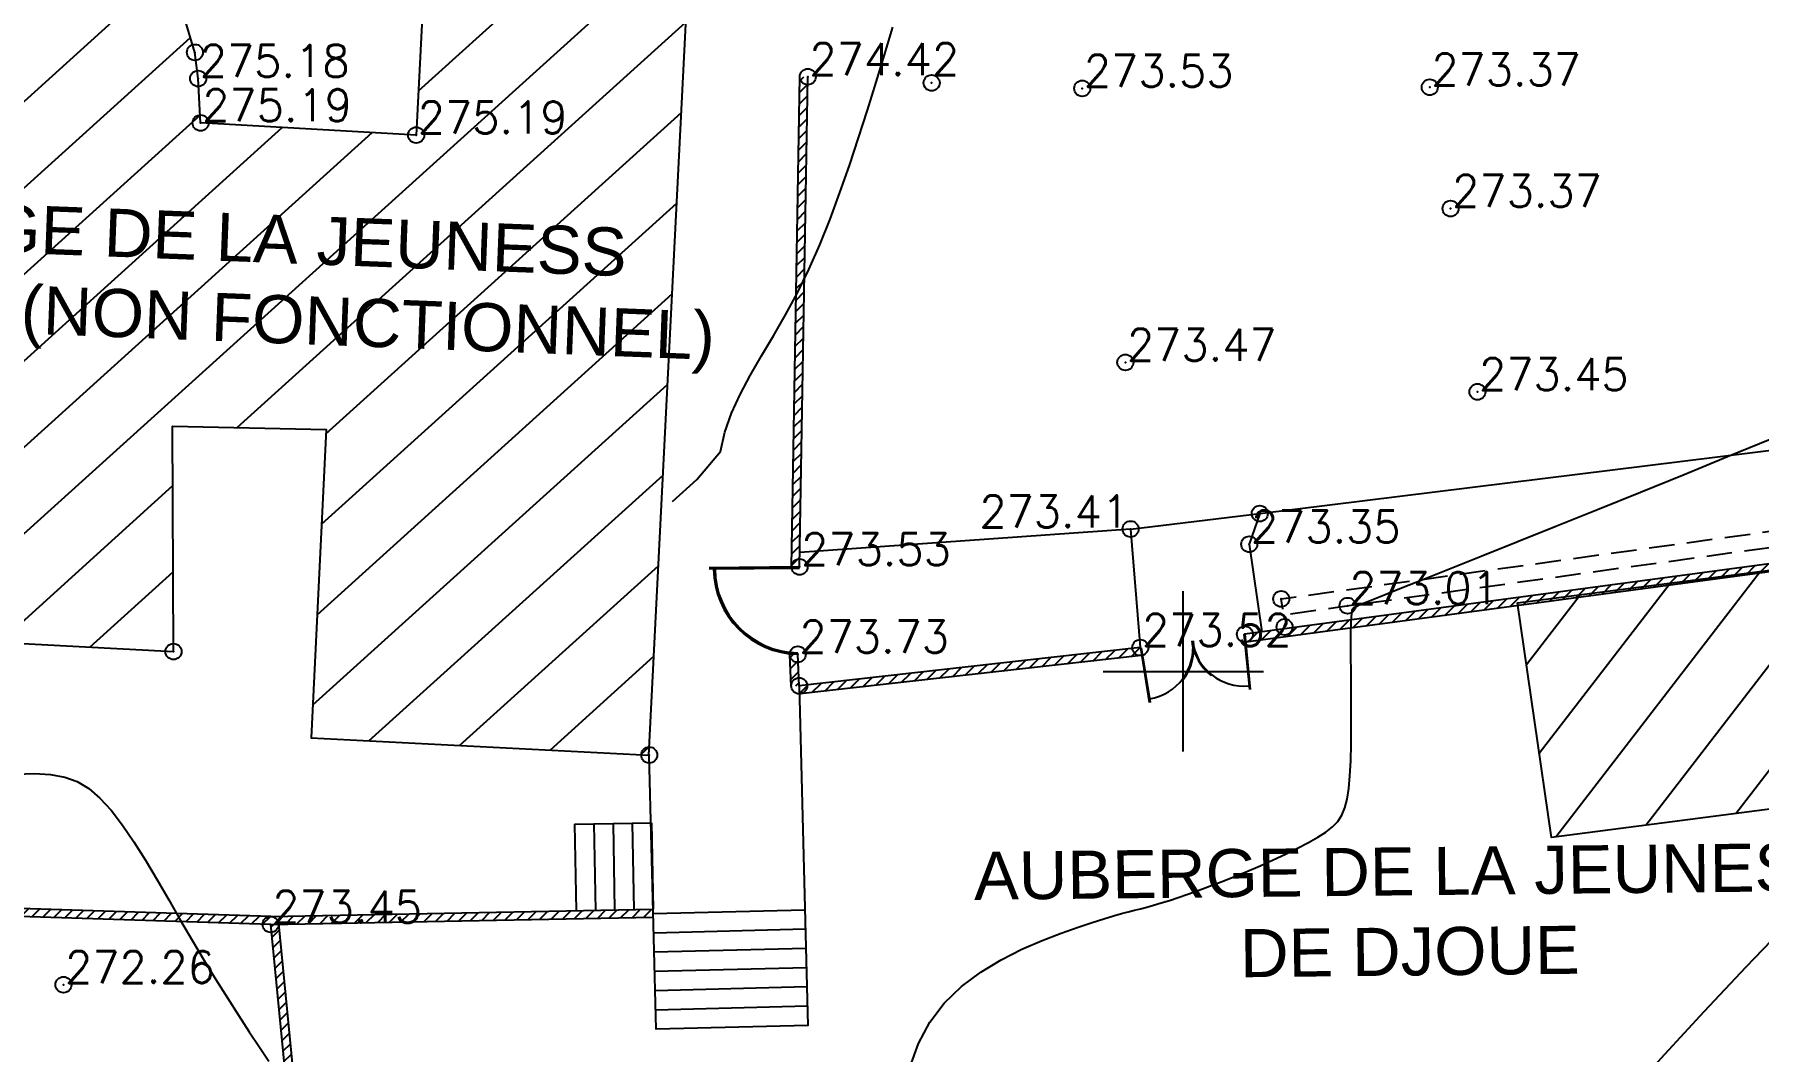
# Model space of a CAD drawing. Header units: millimetres. Extents: x 524954 to 526204, y 9523489 to 9524010.
# Drawn here: x 525464.2 to 525517.9, y 9523588.2 to 9523619.9 of the extents above; entities that cross this region are included whole.
import ezdxf
from ezdxf.enums import TextEntityAlignment as Align

# ---------------------------------------------------------------- set-up
doc = ezdxf.new("R2010")
doc.units = ezdxf.units.MM
doc.header["$PDMODE"] = 32
doc.header["$PDSIZE"] = 0.5
doc.linetypes.add('CACHE2', pattern=[4.7625, 3.175, -1.5875])
for name, color, linetype in [('Bati', 6, 'Continuous'), ('Bati_H', 1, 'Continuous'), ('Caniveau', 5, 'CACHE2'), ('Carroyage(2)', 7, 'Continuous'), ('Cloture', 7, 'Continuous'), ('CN_01_00', 3, 'Continuous'), ('CN_02_00', 4, 'Continuous'), ('Murs', 1, 'Continuous'), ('TopoAlt', 3, 'Continuous'), ('TOPOJIS', 7, 'Continuous'), ('Toponomie', 7, 'CACHE2')]:
    doc.layers.add(name, color=color, linetype=linetype)
doc.layers.add('Trottoir', color=7, linetype='Continuous', true_color=0xff6666)
doc.styles.add('Simplex 1.0', font='Simplex.shx', dxfattribs={"width": 0.99, "height": 1})
doc.styles.get("Standard").update_dxf_attribs({"font": 'arial.ttf'})
pattern_1 = [(45, (0, 0), (-0.1767766952966, 0.1767766952966), [])]

# ---------------------------------------------------------------- blocks, each defined once
blk = doc.blocks.new('TCPOINT M')
at = {"color": 0}
blk.add_point((0, 0), dxfattribs=at)
at = {"layer": 'TopoAlt', "style": 'Simplex 1.0', "width": 0.99}
blk.add_attdef('ALT', (0.15, 0.15), '', height=1, dxfattribs=at)

msp = doc.modelspace()

# ---------------------------------------------------------------- hatches: boundary and pattern name
at = {"layer": 'Bati_H'}
h = msp.add_hatch(dxfattribs=at)
h.set_pattern_fill('_U', color=256, scale=2, angle=222.0999, style=0, pattern_type=0)
h.set_pattern_definition([(222.09989299, (0, 0), (1.3408504664, -1.4839541862), [])])
h.paths.add_polyline_path([(525468.523, 9523600.62), (525468.496, 9523607.652), (525473.283, 9523607.546), (525472.811, 9523597.929), (525483.353, 9523597.395), (525483.341, 9523597.395), (525485.526, 9523640.514), (525477.327, 9523640.929), (525476.088, 9523616.723), (525469.369, 9523617.103), (525469.292, 9523618.486), (525469.191, 9523619.302), (525468.865, 9523620.379), (525468.289, 9523621.142), (525467.455, 9523621.804), (525466.294, 9523622.243), (525464.462, 9523622.564), (525462.852, 9523622.467), (525461.309, 9523621.851), (525460.274, 9523621.007), (525459.585, 9523619.812), (525458.908, 9523616.933), (525452.581, 9523617.089), (525453.404, 9523634.085), (525445.11, 9523634.572), (525444.21, 9523614.079), (525443.42, 9523601.948)])
h = msp.add_hatch(dxfattribs=at)
h.set_pattern_fill('_U', color=256, scale=2, angle=-127.5992, style=0, pattern_type=0)
h.set_pattern_definition([(232.4008444, (0, 0), (1.58459727064, -1.22026697484), [])])
h.paths.add_polyline_path([(525530.879, 9523597.346), (525528.603, 9523597.05), (525511.48, 9523594.826), (525510.426, 9523602.136), (525529.928, 9523604.669)])
at = {"layer": 'Murs'}
h = msp.add_hatch(dxfattribs=at)
h.set_pattern_fill('_U', color=256, scale=0.25, angle=45, style=0, pattern_type=0)
h.set_pattern_definition(pattern_1)
h.paths.add_polyline_path([(525488.04, 9523603.26), (525488.297, 9523618.54), (525488.047, 9523618.544), (525487.79, 9523603.264)])
h = msp.add_hatch(dxfattribs=at)
h.set_pattern_fill('_U', color=256, scale=0.25, angle=45, style=0, pattern_type=0)
h.set_pattern_definition(pattern_1)
h.paths.add_polyline_path([(525471.551, 9523592.114), (525474.723, 9523559.566), (525475.027, 9523556.237), (525481.47, 9523557.217), (525489.932, 9523558.379), (525511.435, 9523561.691), (525536.899, 9523564.763), (525535.769, 9523571.397), (525534.425, 9523578.651), (525532.858, 9523588.004), (525530.879, 9523597.346), (525530.121, 9523604.95), (525501.923, 9523601.162), (525501.956, 9523600.914), (525529.898, 9523604.668), (525530.632, 9523597.308), (525532.612, 9523587.957), (525534.179, 9523578.608), (525535.522, 9523571.353), (525536.608, 9523564.98), (525511.401, 9523561.939), (525489.896, 9523558.627), (525481.434, 9523557.464), (525475.252, 9523556.524), (525474.972, 9523559.59), (525471.8, 9523592.139)])
h = msp.add_hatch(dxfattribs=at)
h.set_pattern_fill('_U', color=256, scale=0.25, angle=45, style=0, pattern_type=0)
h.set_pattern_definition(pattern_1)
h.paths.add_polyline_path([(525471.551, 9523592.114), (525451.327, 9523592.751), (525442.866, 9523593.259), (525443.654, 9523601.886), (525443.903, 9523601.864), (525443.139, 9523593.493), (525451.339, 9523593.001), (525471.559, 9523592.364)])
h = msp.add_hatch(dxfattribs=at)
h.set_pattern_fill('_U', color=256, scale=0.25, angle=45, style=0, pattern_type=0)
h.set_pattern_definition(pattern_1)
h.paths.add_polyline_path([(525488.031, 9523599.553), (525487.984, 9523600.535), (525487.734, 9523600.523), (525487.782, 9523599.541)])
h = msp.add_hatch(dxfattribs=at)
h.set_pattern_fill('_U', color=256, scale=0.25, angle=45, style=0, pattern_type=0)
h.set_pattern_definition(pattern_1)
h.paths.add_polyline_path([(525498.663, 9523600.743), (525488.031, 9523599.553), (525488.059, 9523599.304), (525498.69, 9523600.495)])
h = msp.add_hatch(dxfattribs=at)
h.set_pattern_fill('_U', color=256, scale=0.25, angle=45, style=0, pattern_type=0)
h.set_pattern_definition(pattern_1)
h.paths.add_polyline_path([(525471.546, 9523592.364), (525483.474, 9523592.586), (525483.479, 9523592.336), (525471.551, 9523592.114)])

# ---------------------------------------------------------------- linework, layer by layer
at = {"layer": 'Bati', "flags": 128}
for points in [[(525468.523, 9523600.62), (525468.496, 9523607.652), (525473.283, 9523607.546), (525472.811, 9523597.929), (525483.353, 9523597.395), (525483.341, 9523597.395), (525485.526, 9523640.514), (525477.327, 9523640.929), (525476.088, 9523616.723), (525469.369, 9523617.103), (525469.292, 9523618.486), (525469.191, 9523619.302), (525468.865, 9523620.379), (525468.289, 9523621.142), (525467.455, 9523621.804), (525466.294, 9523622.243), (525464.462, 9523622.564), (525462.852, 9523622.467)], [(525443.42, 9523601.948), (525468.523, 9523600.62)]]:
    msp.add_lwpolyline(points, dxfattribs=at)
msp.add_lwpolyline([(525530.879, 9523597.346), (525528.603, 9523597.05), (525511.48, 9523594.826), (525510.426, 9523602.136), (525529.928, 9523604.669)], close=True, dxfattribs=at)
at = {"layer": 'Caniveau', "ltscale": 0.25, "flags": 128}
msp.add_lwpolyline([(525530.298, 9523604.413), (525529.433, 9523604.252), (525529.26, 9523605.377), (525503.131, 9523601.761), (525503.057, 9523602.264), (525530.903, 9523606.116), (525531.195, 9523604.835), (525531.195, 9523604.835), (525531.195, 9523604.44), (525532.587, 9523596.698), (525534.214, 9523588.723), (525535.703, 9523579.186), (525537.096, 9523571.306), (525538.221, 9523565.446), (525539.256, 9523558.417), (525539.316, 9523557.916)], dxfattribs=at)
at = {"layer": 'Carroyage(2)'}
for p, q in [((525500, 9523597.5), (525500, 9523602.5)), ((525497.5, 9523600), (525502.5, 9523600))]:
    msp.add_line(p, q, dxfattribs=at)
at = {"layer": 'Cloture', "flags": 128}
for points in [[(525487.79, 9523603.264), (525488.047, 9523618.544)], [(525488.04, 9523603.26), (525488.297, 9523618.54)], [(525471.551, 9523592.114), (525474.723, 9523559.566), (525475.027, 9523556.237), (525481.47, 9523557.217), (525489.932, 9523558.379), (525511.435, 9523561.691), (525536.899, 9523564.763), (525535.769, 9523571.397), (525534.425, 9523578.651), (525532.858, 9523588.004), (525530.879, 9523597.346), (525530.121, 9523604.95), (525501.923, 9523601.162), (525501.923, 9523601.162), (525501.923, 9523601.162), (525501.923, 9523601.162)], [(525471.8, 9523592.139), (525474.972, 9523559.59), (525475.252, 9523556.524), (525481.434, 9523557.464), (525489.896, 9523558.627), (525511.401, 9523561.939), (525536.608, 9523564.98), (525535.522, 9523571.353), (525534.179, 9523578.608), (525532.612, 9523587.957), (525530.632, 9523597.308), (525529.898, 9523604.668), (525501.956, 9523600.914)], [(525488.04, 9523603.26), (525485.221, 9523603.235)], [(525488.04, 9523603.215), (525485.221, 9523603.191)], [(525471.551, 9523592.114), (525451.327, 9523592.751), (525442.866, 9523593.259), (525443.654, 9523601.886)], [(525471.559, 9523592.364), (525451.339, 9523593.001), (525443.139, 9523593.493), (525443.903, 9523601.864)], [(525501.895, 9523601.159), (525502.065, 9523599.44)], [(525501.923, 9523601.162), (525502.092, 9523599.442)], [(525487.782, 9523599.541), (525487.734, 9523600.523)], [(525488.031, 9523599.553), (525487.984, 9523600.535)], [(525498.663, 9523600.743), (525488.031, 9523599.553)], [(525498.69, 9523600.495), (525488.059, 9523599.304)], [(525498.69, 9523600.495), (525488.059, 9523599.304)], [(525498.664, 9523600.736), (525498.942, 9523599.031)], [(525498.691, 9523600.741), (525498.969, 9523599.035)], [(525488.031, 9523599.553), (525488.299, 9523588.964), (525483.569, 9523588.845), (525483.353, 9523597.395)], [(525481.025, 9523595.235), (525483.424, 9523595.279)], [(525481.025, 9523595.235), (525481.075, 9523592.541)], [(525481.625, 9523595.246), (525481.675, 9523592.552)], [(525481.625, 9523595.246), (525481.675, 9523592.552)], [(525482.225, 9523595.257), (525482.275, 9523592.564)], [(525482.824, 9523595.268), (525482.874, 9523592.575)], [(525483.424, 9523595.279), (525483.474, 9523592.586)], [(525471.546, 9523592.364), (525483.474, 9523592.586)], [(525488.208, 9523592.563), (525483.478, 9523592.444)], [(525471.551, 9523592.114), (525483.479, 9523592.336)], [(525488.223, 9523591.963), (525483.493, 9523591.844)], [(525488.239, 9523591.364), (525483.508, 9523591.244)], [(525488.239, 9523591.364), (525483.508, 9523591.244)], [(525488.254, 9523590.764), (525483.523, 9523590.644)], [(525488.269, 9523590.164), (525483.539, 9523590.044)], [(525488.269, 9523590.164), (525483.539, 9523590.044)], [(525488.284, 9523589.564), (525483.554, 9523589.445)], [(525488.299, 9523588.964), (525483.569, 9523588.845)]]:
    msp.add_lwpolyline(points, dxfattribs=at)
at = {"layer": 'Cloture'}
for centre, radius, start, end in [((525488.04, 9523603.215), 2.681, 180.495, 268.7926), ((525488.04, 9523603.215), 2.636, 180.495, 268.7926), ((525498.691, 9523600.741), 1.616, 279.2624, 7.56), ((525498.691, 9523600.741), 1.643, 323.4508, 7.56), ((525501.895, 9523601.159), 1.643, 187.3252, 231.4344), ((525501.895, 9523601.159), 1.616, 187.3252, 275.6227)]:
    msp.add_arc(centre, radius, start, end, dxfattribs=at)
at = {"layer": 'CN_01_00', "elevation": 273, "flags": 128}
for points in [[(525491.49, 9523587.68), (525491.748, 9523588.402), (525492.097, 9523589.067), (525492.55, 9523589.658), (525493.089, 9523590.175), (525493.69, 9523590.625), (525494.327, 9523591.011), (525494.973, 9523591.339), (525495.605, 9523591.614), (525496.196, 9523591.842), (525496.721, 9523592.027), (525497.161, 9523592.175), (525497.523, 9523592.291), (525497.823, 9523592.382), (525498.073, 9523592.452), (525498.288, 9523592.509), (525498.482, 9523592.558), (525498.669, 9523592.605), (525498.863, 9523592.655), (525499.077, 9523592.714), (525499.311, 9523592.783), (525499.568, 9523592.863), (525499.847, 9523592.955), (525500.148, 9523593.058), (525500.471, 9523593.174), (525500.817, 9523593.303), (525501.187, 9523593.445), (525501.578, 9523593.601), (525501.983, 9523593.769), (525502.394, 9523593.944), (525502.8, 9523594.124), (525503.193, 9523594.306), (525503.563, 9523594.487), (525503.901, 9523594.663), (525504.199, 9523594.831), (525504.448, 9523594.991), (525504.653, 9523595.152), (525504.816, 9523595.324), (525504.945, 9523595.518), (525505.042, 9523595.746), (525505.114, 9523596.018), (525505.165, 9523596.347), (525505.199, 9523596.742), (525505.222, 9523597.21), (525505.235, 9523597.735), (525505.241, 9523598.296), (525505.241, 9523598.872), (525505.238, 9523599.441), (525505.233, 9523599.982), (525505.229, 9523600.475), (525505.226, 9523600.898), (525505.228, 9523601.236), (525505.234, 9523601.494), (525505.243, 9523601.684), (525505.256, 9523601.816), (525505.271, 9523601.903), (525505.289, 9523601.956), (525505.309, 9523601.985), (525505.331, 9523602.002), (525505.358, 9523602.017), (525505.409, 9523602.041), (525505.507, 9523602.083), (525505.672, 9523602.151), (525505.929, 9523602.254), (525506.298, 9523602.402), (525506.803, 9523602.604), (525507.465, 9523602.868), (525508.299, 9523603.201), (525509.287, 9523603.595), (525510.403, 9523604.041), (525511.619, 9523604.529), (525512.91, 9523605.049), (525514.251, 9523605.59), (525515.613, 9523606.143), (525516.972, 9523606.698), (525518.302, 9523607.243)], [(525463.604, 9523596.801), (525464.19, 9523596.817), (525464.693, 9523596.789), (525465.131, 9523596.708), (525465.521, 9523596.565), (525465.88, 9523596.35), (525466.227, 9523596.053), (525466.576, 9523595.671), (525466.93, 9523595.211), (525467.288, 9523594.688), (525467.648, 9523594.115), (525468.012, 9523593.507), (525468.377, 9523592.877), (525468.745, 9523592.238), (525469.113, 9523591.604), (525469.48, 9523590.988), (525469.845, 9523590.393), (525470.203, 9523589.823), (525470.551, 9523589.281), (525470.885, 9523588.77), (525471.202, 9523588.292), (525471.498, 9523587.852)]]:
    msp.add_lwpolyline(points, dxfattribs=at)
at = {"layer": 'CN_02_00', "flags": 128}
for points, elevation in [([(525484.084, 9523605.304), (525484.836, 9523605.984), (525485.572, 9523606.853), (525485.709, 9523607.459), (525485.919, 9523608.051), (525486.189, 9523608.64), (525486.505, 9523609.232), (525486.855, 9523609.837), (525487.225, 9523610.462), (525487.603, 9523611.114), (525487.974, 9523611.804), (525488.33, 9523612.535), (525488.668, 9523613.304), (525488.991, 9523614.106), (525489.3, 9523614.932), (525489.596, 9523615.779), (525489.882, 9523616.638), (525490.16, 9523617.503), (525490.43, 9523618.369), (525490.693, 9523619.23), (525490.944, 9523620.083)], 274), ([(525511.316, 9523583.701), (525511.655, 9523584.168), (525512.213, 9523584.875), (525512.957, 9523585.762), (525513.901, 9523586.84), (525515.011, 9523588.071), (525516.241, 9523589.404), (525517.546, 9523590.787), (525518.879, 9523592.172), (525520.194, 9523593.506), (525521.445, 9523594.739), (525522.415, 9523595.658)], 272)]:
    msp.add_lwpolyline(points, dxfattribs=dict(at, elevation=elevation))
at = {"layer": 'Trottoir', "flags": 128}
for points in [[(525498.361, 9523604.441), (525502.387, 9523604.922), (525528.739, 9523608.19), (525529.062, 9523605.861)], [(525502.387, 9523604.922), (525502.06, 9523603.966), (525502.454, 9523601.239)], [(525498.361, 9523604.441), (525488.047, 9523603.711)], [(525498.361, 9523604.441), (525498.663, 9523600.743)]]:
    msp.add_lwpolyline(points, dxfattribs=at)

# ---------------------------------------------------------------- block references
at = {"layer": 'TOPOJIS'}
for p in [(525469.191, 9523619.302, 275.19), (525492.158, 9523618.351, 273.68), (525502.387, 9523604.922, 273.42), (525503.057, 9523602.264, 273.41), (525503.159, 9523601.386, 273.4), (525501.923, 9523601.162, 273.48), (525468.523, 9523600.62), (525488.031, 9523599.553, 273.7), (525483.353, 9523597.395)]:
    msp.add_blockref('TCPOINT M', p, dxfattribs=at)
ref = msp.add_blockref('TCPOINT M', (525469.292, 9523618.486, 275.18), dxfattribs=at)
ref.add_attrib('ALT', '275.18', (525469.342, 9523618.536, 275.18), dxfattribs={"layer": 'TopoAlt', "height": 1, "style": 'Simplex 1.0', "width": 0.99})
ref = msp.add_blockref('TCPOINT M', (525488.297, 9523618.54, 274.42), dxfattribs=at)
ref.add_attrib('ALT', '274.42', (525488.347, 9523618.59, 274.42), dxfattribs={"layer": 'TopoAlt', "height": 1, "style": 'Simplex 1.0', "width": 0.99})
ref = msp.add_blockref('TCPOINT M', (525507.684, 9523618.214, 273.37), dxfattribs=at)
ref.add_attrib('ALT', '273.37', (525507.734, 9523618.264, 273.37), dxfattribs={"layer": 'TopoAlt', "height": 1, "style": 'Simplex 1.0', "width": 0.99})
ref = msp.add_blockref('TCPOINT M', (525496.853, 9523618.178, 273.53), dxfattribs=at)
ref.add_attrib('ALT', '273.53', (525496.903, 9523618.228, 273.53), dxfattribs={"layer": 'TopoAlt', "height": 1, "style": 'Simplex 1.0', "width": 0.99})
ref = msp.add_blockref('TCPOINT M', (525469.369, 9523617.103, 275.19), dxfattribs=at)
ref.add_attrib('ALT', '275.19', (525469.419, 9523617.153, 275.19), dxfattribs={"layer": 'TopoAlt', "height": 1, "style": 'Simplex 1.0', "width": 0.99})
ref = msp.add_blockref('TCPOINT M', (525476.088, 9523616.723, 275.19), dxfattribs=at)
ref.add_attrib('ALT', '275.19', (525476.138, 9523616.773, 275.19), dxfattribs={"layer": 'TopoAlt', "height": 1, "style": 'Simplex 1.0', "width": 0.99})
ref = msp.add_blockref('TCPOINT M', (525508.335, 9523614.433, 273.37), dxfattribs=at)
ref.add_attrib('ALT', '273.37', (525508.385, 9523614.483, 273.37), dxfattribs={"layer": 'TopoAlt', "height": 1, "style": 'Simplex 1.0', "width": 0.99})
ref = msp.add_blockref('TCPOINT M', (525498.196, 9523609.635, 273.47), dxfattribs=at)
ref.add_attrib('ALT', '273.47', (525498.246, 9523609.685, 273.47), dxfattribs={"layer": 'TopoAlt', "height": 1, "style": 'Simplex 1.0', "width": 0.99})
ref = msp.add_blockref('TCPOINT M', (525509.172, 9523608.718, 273.45), dxfattribs=at)
ref.add_attrib('ALT', '273.45', (525509.222, 9523608.768, 273.45), dxfattribs={"layer": 'TopoAlt', "height": 1, "style": 'Simplex 1.0', "width": 0.99})
ref = msp.add_blockref('TCPOINT M', (525498.361, 9523604.441, 273.41), dxfattribs=at)
ref.add_attrib('ALT', '273.41', dxfattribs={"layer": 'TopoAlt', "height": 1, "style": 'Simplex 1.0', "width": 0.99}).set_placement((525498.311, 9523604.491, 273.41), align=Align.RIGHT)
ref = msp.add_blockref('TCPOINT M', (525502.06, 9523603.966, 273.35), dxfattribs=at)
ref.add_attrib('ALT', '273.35', (525502.11, 9523604.016, 273.35), dxfattribs={"layer": 'TopoAlt', "height": 1, "style": 'Simplex 1.0', "width": 0.99})
ref = msp.add_blockref('TCPOINT M', (525488.04, 9523603.26, 273.53), dxfattribs=at)
ref.add_attrib('ALT', '273.53', (525488.09, 9523603.31, 273.53), dxfattribs={"layer": 'TopoAlt', "height": 1, "style": 'Simplex 1.0', "width": 0.99})
ref = msp.add_blockref('TCPOINT M', (525505.126, 9523602.05, 273.01), dxfattribs=at)
ref.add_attrib('ALT', '273.01', (525505.176, 9523602.1, 273.01), dxfattribs={"layer": 'TopoAlt', "height": 1, "style": 'Simplex 1.0', "width": 0.99})
ref = msp.add_blockref('TCPOINT M', (525487.984, 9523600.535, 273.73), dxfattribs=at)
ref.add_attrib('ALT', '273.73', (525488.034, 9523600.585, 273.73), dxfattribs={"layer": 'TopoAlt', "height": 1, "style": 'Simplex 1.0', "width": 0.99})
ref = msp.add_blockref('TCPOINT M', (525498.663, 9523600.743, 273.52), dxfattribs=at)
ref.add_attrib('ALT', '273.52', (525498.713, 9523600.793, 273.52), dxfattribs={"layer": 'TopoAlt', "height": 1, "style": 'Simplex 1.0', "width": 0.99})
ref = msp.add_blockref('TCPOINT M', (525471.551, 9523592.114, 273.45), dxfattribs=at)
ref.add_attrib('ALT', '273.45', (525471.601, 9523592.164, 273.45), dxfattribs={"layer": 'TopoAlt', "height": 1, "style": 'Simplex 1.0', "width": 0.99})
ref = msp.add_blockref('TCPOINT M', (525465.093, 9523590.233, 272.26), dxfattribs=at)
ref.add_attrib('ALT', '272.26', (525465.143, 9523590.283, 272.26), dxfattribs={"layer": 'TopoAlt', "height": 1, "style": 'Simplex 1.0', "width": 0.99})

# ---------------------------------------------------------------- texts
at = {"layer": 'Toponomie', "char_height": 1.5, "attachment_point": 1}
for s, insert, width, rotation in [('\\pxqc;AUBERGE DE LA JEUNESS\\PDE DJOUE (NON FONCTIONNEL)', (525451.806, 9523615), 34.66416, 357.8089), ('\\pxqc;AUBERGE DE LA JEUNESS\\PDE DJOUE', (525491.514, 9523594.358), 31.0395, 0.603)]:
    msp.add_mtext(s, dxfattribs=dict(at, insert=insert, width=width, rotation=rotation))

doc.saveas('drawing.dxf')
